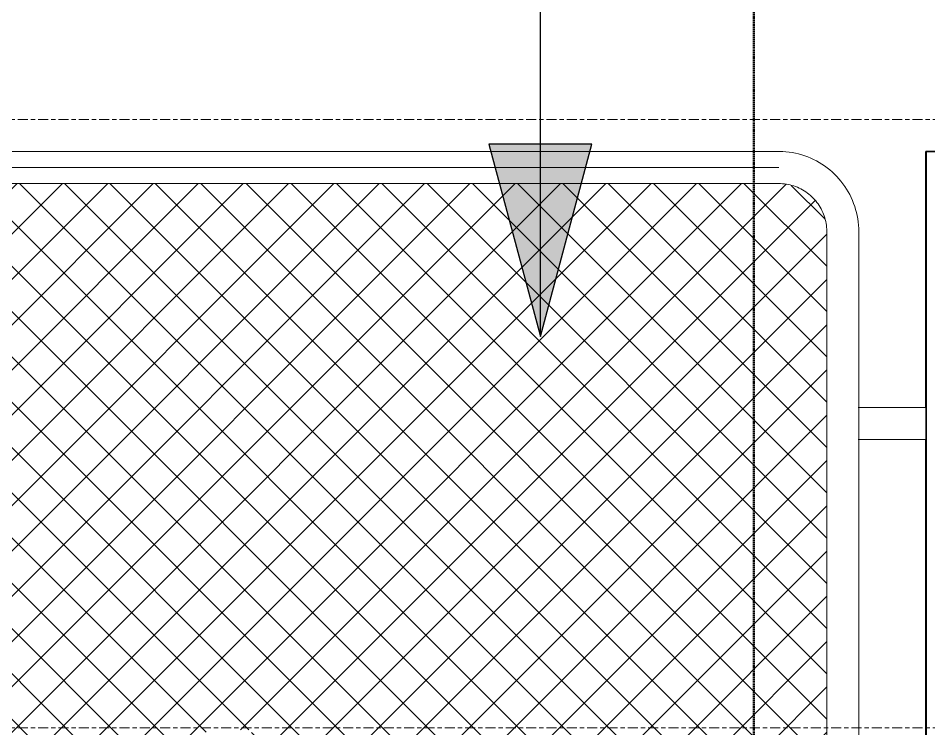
# Model space of a CAD drawing. Header units: millimetres. Extents: x -153298 to 620751, y -313239 to 250031.
# Drawn here: x 118902 to 120324, y -293898 to -292789 of the extents above; entities that cross this region are included whole.
import ezdxf

# ---------------------------------------------------------------- set-up
doc = ezdxf.new("R2010")
doc.units = ezdxf.units.MM
doc.linetypes.add('Centre', pattern=[31.749999999999996, 6.349999999999999, -4.7625, 15.875, -4.7625])
doc.linetypes.add('DPA_Hidden 50', pattern=[3, 2, -1])
for name, color, linetype, lineweight in [('A-ANNO-KEYN', 7, 'Continuous', 25), ('A-DETL-GENF', 7, 'Continuous', 35), ('A-FLOR-LEVL', 7, 'Continuous', 35), ('A-GLAZ-CURT', 7, 'Continuous', 9), ('A-GLAZ-CWMG', 7, 'Continuous', 35)]:
    doc.layers.add(name, color=color, linetype=linetype, lineweight=lineweight)

# ---------------------------------------------------------------- blocks, each defined once
blk = doc.blocks.new('DPA_CP_Fence Type D - Fence Post Left w MRTA Logo-17948346-2120-01 ENTRANCE 1 SECTION A')
at = {"layer": 'A-GLAZ-CURT'}
h = blk.add_hatch(dxfattribs=at)
h.set_pattern_fill('FP_18', style=0, pattern_type=2)
h.set_pattern_definition([(45, (-863975.962, 101450), (-35.35524713544582, 35.35543098320893), []), (135, (-863975.962, 101450), (-35.35524713544582, -35.35543098320893), [])])
h.paths.add_polyline_path([(-864008.8650941685, 101499.8683475023), (-863155.0646301415, 101500.5343323581), (-863141.0909573804, 101502.6316212363), (-863119.6956462348, 101511.8552433278), (-863103.5712580696, 101526.4389226274), (-863092.9393084841, 101542.4219529428), (-863086.8227685097, 101560.7709366067), (-863085.1574946801, 101575.7769072297), (-863085.8234778702, 103330.2243422113), (-863087.9046314354, 103344.1662500396), (-863097.128740481, 103365.5756477888), (-863111.6852833614, 103381.68604318), (-863127.6304259711, 103392.316015998), (-863145.102644803, 103398.4472148155), (-863160.2806135, 103400.1316524975), (-864796.8592799897, 103399.4656676416), (-864810.7693531523, 103397.3905162079), (-864832.1927304239, 103388.1665324189), (-864848.2890524631, 103373.6458175754), (-864858.9239237262, 103357.7108588397), (-864865.0628223417, 103340.3271353986), (-864866.7664154511, 103324.9999999999), (-864866.1004322607, 101569.7756577869), (-864864.0091559484, 101555.8337499602), (-864854.7857137127, 101534.4243522109), (-864840.2378843243, 101518.3139568198), (-864824.3406665055, 101507.7057974534), (-864806.8127399469, 101501.5527851843), (-864791.5812766557, 101499.8683475023), (-864386.1414205895, 101499.8683475023), (-864386.1414205895, 102259.9999999999), (-864388.1414205894, 102259.9999999999), (-864388.1414205894, 102309.9999999999), (-864386.1414205895, 102309.9999999999), (-864386.1414205895, 102409.9999999999), (-864367.7953038838, 102428.0599812821), (-864341.0532075667, 102442.9389274205), (-864333.9833535798, 102445.2793718215), (-864317.9732674632, 102448.6003921535), (-864299.9631001913, 102449.6751924215), (-864277.2864340987, 102446.5777777707), (-864266.3444080392, 102442.9103240217), (-864251.742995939, 102435.7567360528), (-864236.3632351495, 102425.2049568663), (-864221.1414205895, 102409.9999999999), (-864221.1414205895, 102309.9999999999), (-864219.1414205894, 102309.9999999999), (-864219.1414205894, 102259.9999999999), (-864221.1414205895, 102259.9999999999), (-864221.1414205895, 101499.8683475023)])
h.paths.add_polyline_path([(-863975.9608368532, 102352.9999999408), (-863975.9608368532, 102546.9999999586), (-864144.7861962512, 102449.9999999826), (-864008.8650941685, 102371.9054118548)])
h.paths.add_polyline_path([(-863975.9608368532, 102345.0337947114), (-863975.9608368532, 102352.9999999408), (-864047.8591708047, 102352.9999999586), (-864214.9329664493, 102449.9999999999), (-864047.7864388048, 102546.9999999586), (-863975.9608368532, 102546.9999999586), (-863975.9619550837, 102449.9999999826)])
at = {"layer": 'A-GLAZ-CURT', "color": 7}
for p, q in [((-863160.2911957129, 103449.9999999999), (-864791.6371872672, 103449.9999999999)), ((-863160.2889592883, 103424.9999999999), (-864791.5812766557, 103424.9999999999)), ((-864791.5812766558, 103424.9999999999), (-863160.2934321373, 103424.9999999999)), ((-864791.6371872672, 103399.9999999999), (-863160.2911957129, 103399.9999999999)), ((-863085.2914457929, 103324.9999999999), (-863085.2914457929, 101574.9999999999)), ((-863035.2914457929, 101574.9999999999), (-863035.2914457929, 103324.9999999999)), ((-862930.1799496739, 103049.9999999999), (-863036.1288897942, 103049.9999999999)), ((-863035.4230968314, 103049.9999999999), (-862930.1799496739, 103049.9999999999)), ((-863036.1288897942, 102999.9999999999), (-862930.1799496739, 102999.9999999999)), ((-862930.1799496739, 102999.9999999999), (-863035.4470220165, 102999.9999999999))]:
    blk.add_line(p, q, dxfattribs=at)
at = {"layer": 'A-GLAZ-CURT', "color": 7, "flags": 128}
for points in [[(-863035.2914457929, 103324.9999999999), (-863035.3914321603, 103329.9986642771), (-863035.6912313072, 103334.9893317817), (-863036.1903636232, 103339.9640185339), (-863036.8880306102, 103344.9147661189), (-863037.7831161594, 103349.8336544187), (-863038.8741883372, 103354.7128142818), (-863040.1595016759, 103359.5444401122), (-863041.636999965, 103364.3208023562), (-863043.304319541, 103369.0342598682), (-863045.1587930691, 103373.6772721341), (-863047.1974538084, 103378.2424113347), (-863049.41704036, 103382.7223742285), (-863051.814001882, 103387.109993835), (-863054.3845037717, 103391.3982509006), (-863057.1244337979, 103395.5802851276), (-863060.0294086809, 103399.6494061493), (-863063.0947811033, 103403.5991042333), (-863066.3156471455, 103407.4230606956), (-863069.6868541294, 103411.1151580095), (-863073.2030088619, 103414.6694895925), (-863076.8584862628, 103418.0803692556), (-863080.6474383634, 103421.3423403003), (-863084.5638036613, 103424.4501842485), (-863088.6013168173, 103427.3989291913), (-863092.7535186798, 103430.1838577429), (-863097.0137666158, 103432.8005145884), (-863101.3752451398, 103435.2447136111), (-863105.8309768153, 103437.51254459), (-863110.3738334187, 103439.6003794556), (-863114.9965473417, 103441.5048780946), (-863119.6917232189, 103443.2229936932), (-863124.4518497587, 103444.7519776123), (-863129.2693117597, 103446.0893837844), (-863134.1364022939, 103447.2330726277), (-863139.0453350364, 103448.1812144686), (-863143.9882567215, 103448.9322924695), (-863148.9572597079, 103449.4851050552), (-863153.9443946276, 103449.8387678359), (-863158.9416831055, 103449.9927150214), (-863160.291195713, 103449.9999999999)], [(-863160.2911957129, 103399.9999999999), (-863157.2920081456, 103399.9400080994), (-863154.2976186146, 103399.7601283706), (-863151.312817481, 103399.4606485785), (-863148.342379767, 103399.0420478197), (-863145.391057517, 103398.5049957564), (-863142.463572197, 103397.8503515451), (-863139.5646071399, 103397.0791624621), (-863136.6988000541, 103396.1926622285), (-863133.8707356051, 103395.192269037), (-863131.0849380799, 103394.0795832827), (-863128.3458641504, 103392.8563850037), (-863125.6578957431, 103391.5246310336), (-863123.0253330298, 103390.086451871), (-863120.4523875472, 103388.544148272), (-863117.9431754607, 103386.9001875693), (-863115.5017109782, 103385.1571997258), (-863113.131899929, 103383.3179731272), (-863110.8375335147, 103381.3854501218), (-863108.6222822443, 103379.3627223134), (-863106.4896900615, 103377.253025616), (-863104.4431686761, 103375.0597350769), (-863102.4859921038, 103372.7863594782), (-863100.6212914301, 103370.4365357229), (-863098.8520497999, 103368.0140230177), (-863097.1810976453, 103365.5226968585), (-863095.6111081565, 103362.9665428309), (-863094.1445930059, 103360.3496502342), (-863092.7838983288, 103357.6762055391), (-863091.5312009699, 103354.9504856906), (-863090.3885050009, 103352.1768512656), (-863089.3576385137, 103349.3597394969), (-863088.4402506955, 103346.5036571742), (-863087.6378091905, 103343.6131734341), (-863086.9515977514, 103340.6929124506), (-863086.3827141849, 103337.7475460368), (-863085.9320685968, 103334.7817861706), (-863085.6003819343, 103331.8003774569), (-863085.3881848331, 103328.8080895361), (-863085.2958167683, 103325.8097094542), (-863085.2914457929, 103324.9999999999)]]:
    blk.add_lwpolyline(points, dxfattribs=at)
blk = doc.blocks.new('Rectangular Mullion - Mullion_H-Beam-V185-2120-01 ENTRANCE 1 SECTION A')
at = {"layer": 'A-GLAZ-CWMG', "color": 7}
for p, q in [((-862830.4038422, 103449.9999999999), (-862930.4035921198, 103449.9999999999)), ((-862930.4035921198, 103449.9999999999), (-862930.3812278752, 103449.9999999999)), ((-862930.4035921198, 103449.9999999999), (-862930.4035921198, 103049.9999999999)), ((-862930.3812278752, 103449.9999999999), (-862885.3813404113, 103449.9999999999)), ((-862930.3812278752, 103449.9999999999), (-862930.3812278752, 103049.9999999999)), ((-862885.2024264545, 103449.9999999999), (-862930.2023139185, 103449.9999999999)), ((-862930.2023139185, 103449.9999999999), (-862930.1799496739, 103449.9999999999)), ((-862930.2023139185, 103449.9999999999), (-862930.2023139185, 101449.9999999999)), ((-862930.1799496739, 103449.9999999999), (-862830.180199754, 103449.9999999999)), ((-862930.1799496739, 101449.9999999999), (-862930.1799496739, 103449.9999999999)), ((-862875.3813654192, 103449.9999999999), (-862830.3814779554, 103449.9999999999)), ((-862830.2025639986, 103449.9999999999), (-862875.2024514625, 103449.9999999999)), ((-862830.2025639986, 103449.9999999999), (-862830.2025639986, 102499.6497398851)), ((-862830.180199754, 103449.9999999999), (-862830.180199754, 102499.647462005)), ((-862930.4035921198, 102999.9999999999), (-862930.4035921198, 101899.9999999999)), ((-862930.3812278752, 102999.9999999999), (-862930.3812278752, 101899.9999999999)), ((-862930.4035921198, 101849.9999999999), (-862930.4035921198, 101449.9999999999)), ((-862930.3812278752, 101849.9999999999), (-862930.3812278752, 101449.9999999999))]:
    blk.add_line(p, q, dxfattribs=at)
blk = doc.blocks.new('DPA_AN_Callout - DPA_AN_Callout-15644517-2120-01 ENTRANCE 1 SECTION A')
at = {"layer": 'A-DETL-GENF', "color": 7, "linetype": 'DPA_Hidden 50', "lineweight": 50}
blk.add_line((-863199.3595059874, 103845.0243127077), (-863199.3595059874, 101854.9756872921), dxfattribs=at)

msp = doc.modelspace()

# ---------------------------------------------------------------- hatches: boundary and pattern name
at = {"layer": 'A-ANNO-KEYN'}
msp.add_hatch(color=7, dxfattribs=at).paths.add_polyline_path([(119717.8262394973, -293285.4918110312), (119798.2109972267, -292985.4918110312), (119637.441481768, -292985.4918110312)])

# ---------------------------------------------------------------- linework, layer by layer
at = {"layer": 'A-ANNO-KEYN', "color": 7}
for p, q in [((119717.8262394973, -293285.4918110312), (119717.8262394973, -290657.0564459229)), ((119798.2109972267, -292985.4918110312), (119637.441481768, -292985.4918110312)), ((119637.441481768, -292985.4918110312), (119717.8262394973, -293285.4918110312)), ((119717.8262394973, -293285.4918110312), (119798.2109972267, -292985.4918110312))]:
    msp.add_line(p, q, dxfattribs=at)
at = {"layer": 'A-FLOR-LEVL', "color": 7, "linetype": 'Centre', "lineweight": 9}
for p, q in [((80346.07376918494, -292946.7529596833), (141931.8543667488, -292946.7529596833)), ((80346.07376918494, -293896.7529596834), (142186.1124555169, -293896.7529596834))]:
    msp.add_line(p, q, dxfattribs=at)

# ---------------------------------------------------------------- block references
at = {"layer": 'A-DETL-GENF', "color": 7}
msp.add_blockref('DPA_AN_Callout - DPA_AN_Callout-15644517-2120-01 ENTRANCE 1 SECTION A', (983250.2538571953, -396446.7529596833), dxfattribs=at)
at = {"layer": 'A-GLAZ-CURT', "color": 7}
msp.add_blockref('DPA_CP_Fence Type D - Fence Post Left w MRTA Logo-17948346-2120-01 ENTRANCE 1 SECTION A', (983250.2538571953, -396446.7529596833), dxfattribs=at)
at = {"layer": 'A-GLAZ-CWMG', "color": 7}
msp.add_blockref('Rectangular Mullion - Mullion_H-Beam-V185-2120-01 ENTRANCE 1 SECTION A', (983250.2538571953, -396446.7529596833), dxfattribs=at)

doc.saveas('drawing.dxf')
